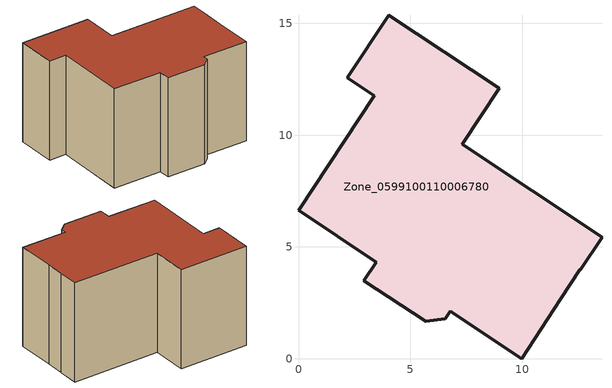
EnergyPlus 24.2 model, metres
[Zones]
Zone_0599100110006780
 floor ground (C_G): 11.73,2.68 9.98,0 6.79,2.13 6.56,1.78 5.7,1.67 2.92,3.5 3.47,4.32 0,6.63 3.4,11.76 2.19,12.56 4.04,15.36 8.98,12.09 7.32,9.6 13.58,5.44 12.63,4 12.58,3.97 z1.67
 wall outside (C_F): 3.47,4.32 2.92,3.5 5.7,1.67 6.56,1.78 6.79,2.13 9.98,0 11.73,2.68 12.58,3.97 12.63,4 13.58,5.44 7.32,9.6 8.98,12.09 4.04,15.36 2.19,12.56 3.4,11.76 0,6.63 3.47,4.32 z1.67:10.09
 roof outside (C_R): 9.98,0 11.73,2.68 12.58,3.97 12.63,4 13.58,5.44 7.32,9.6 8.98,12.09 4.04,15.36 2.19,12.56 3.4,11.76 0,6.63 3.47,4.32 2.92,3.5 5.7,1.67 6.56,1.78 6.79,2.13 z10.09
[BUILDING]
Pand.0599100110006780: North Axis=0; Terrain=City; Loads Convergence Tolerance Value=0.04; Temperature Convergence Tolerance Value=0.4; Solar Distribution=FullExterior; Maximum Number of Warmup Days=25; Minimum Number of Warmup Days=1
[Site:Location]
Rotterdam.The.Hague.AP_ZH_NLD Design_Conditions: Latitude=51.96; Longitude=4.45; Time Zone=1; Elevation=-4.5
[SITE:GROUNDTEMPERATURE:BUILDINGSURFACE]
18, 18, 18, 18, 18, 18, 18, 18, 18, 18, 18, 18
[MATERIAL] Thermal Absorptance=0.9; Solar Absorptance=0.7; Visible Absorptance=0.7
Name | Roughness | Thickness | Conductivity | Density | Specific Heat
G.D.2015-2018 | MediumSmooth | 0.15 | 0.0428571 | 540 | 1210
F.D.2015-2018 | Rough | 0.3 | 0.0666667 | 1920 | 840
R.D.2015-2018 | MediumRough | 0.2 | 0.0333333 | 1500 | 1000
[CONSTRUCTION]
C_G: G.D.2015-2018
C_F: F.D.2015-2018
C_R: R.D.2015-2018
[ZONE]
Zone_0599100110006780: Type=1; Multiplier=1; Ceiling Height=Autocalculate; Volume=Autocalculate; Floor Area=autocalculate; Part of Total Floor Area=Yes
[ZONEINFILTRATION:DESIGNFLOWRATE]
Infil_Zone_0599100110006780: Zone or ZoneList or Space or SpaceList=Zone_0599100110006780; Schedule=AlwaysOn; Design Flow Rate Calculation Method=Flow/Area; Flow Rate per Floor Area=0.0021; Constant Term Coefficient=1; Temperature Term Coefficient=0; Velocity Term Coefficient=0; Velocity Squared Term Coefficient=0
[HVACTEMPLATE:ZONE:IDEALLOADSAIRSYSTEM]
Zone_0599100110006780: Maximum Heating Supply Air Temperature=50; Minimum Cooling Supply Air Temperature=13; Maximum Heating Supply Air Humidity Ratio=0.0156; Minimum Cooling Supply Air Humidity Ratio=0.0077; Heating Limit=NoLimit; Cooling Limit=NoLimit; Dehumidification Control Type=ConstantSensibleHeatRatio; Cooling Sensible Heat Ratio=0.7; Dehumidification Setpoint=60; Humidification Control Type=None; Humidification Setpoint=30; Outdoor Air Method=None; Outdoor Air Flow Rate per Person=0.00944; Outdoor Air Flow Rate per Zone Floor Area=0; Outdoor Air Flow Rate per Zone=0; Demand Controlled Ventilation Type=None; Outdoor Air Economizer Type=NoEconomizer; Heat Recovery Type=None; Sensible Heat Recovery Effectiveness=0.7; Latent Heat Recovery Effectiveness=0.65
[ZONECONTROL:THERMOSTAT]
ThermostatControl_Zone_0599100110006780: Zone or ZoneList=Zone_0599100110006780; Control Type Schedule=DualSetpointControlType; Control 1=Thermostat_Zone_0599100110006780; Temperature Difference Between Cutout And Setpoint=0
[THERMOSTATSETPOINT:DUALSETPOINT]
Thermostat_Zone_0599100110006780: Heating Setpoint Temperature Schedule=HeatingSetpoint_Zone_0599100110006780; Cooling Setpoint Temperature Schedule=CoolingSetpoint_Zone_0599100110006780
[SCHEDULE:COMPACT]
HeatingSetpoint_Zone_0599100110006780: Through: 12/31, For: AllDays, Until: 24:00, 21
CoolingSetpoint_Zone_0599100110006780: Through: 12/31, For: AllDays, Until: 24:00, 24
DualSetpointControlType: Through: 12/31, For: AllDays, Until: 24:00, 4
AlwaysOn: Through: 12/31, For: AllDays, Until: 24:00, 1
